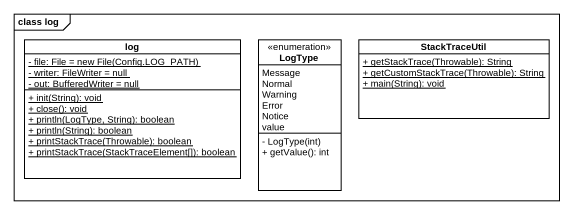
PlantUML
@startuml
mainframe class log
hide circle
hide empty members
skinparam classAttributeIconSize 0
class log {
  {static} {field} - file: File = new File(Config.LOG_PATH)
  {static} - writer: FileWriter = null
  {static} - out: BufferedWriter = null
  {static} + init(String): void
  {static} + close(): void
  {static} + println(LogType, String): boolean
  {static} + println(String): boolean
  {static} + printStackTrace(Throwable): boolean
  {static} + printStackTrace(StackTraceElement[]): boolean
}
enum LogType {
  Message
  Normal
  Warning
  Error
  Notice
  value
  - LogType(int)
  + getValue(): int
}
class StackTraceUtil {
  {static} + getStackTrace(Throwable): String
  {static} + getCustomStackTrace(Throwable): String
  {static} + main(String): void
}
@enduml
